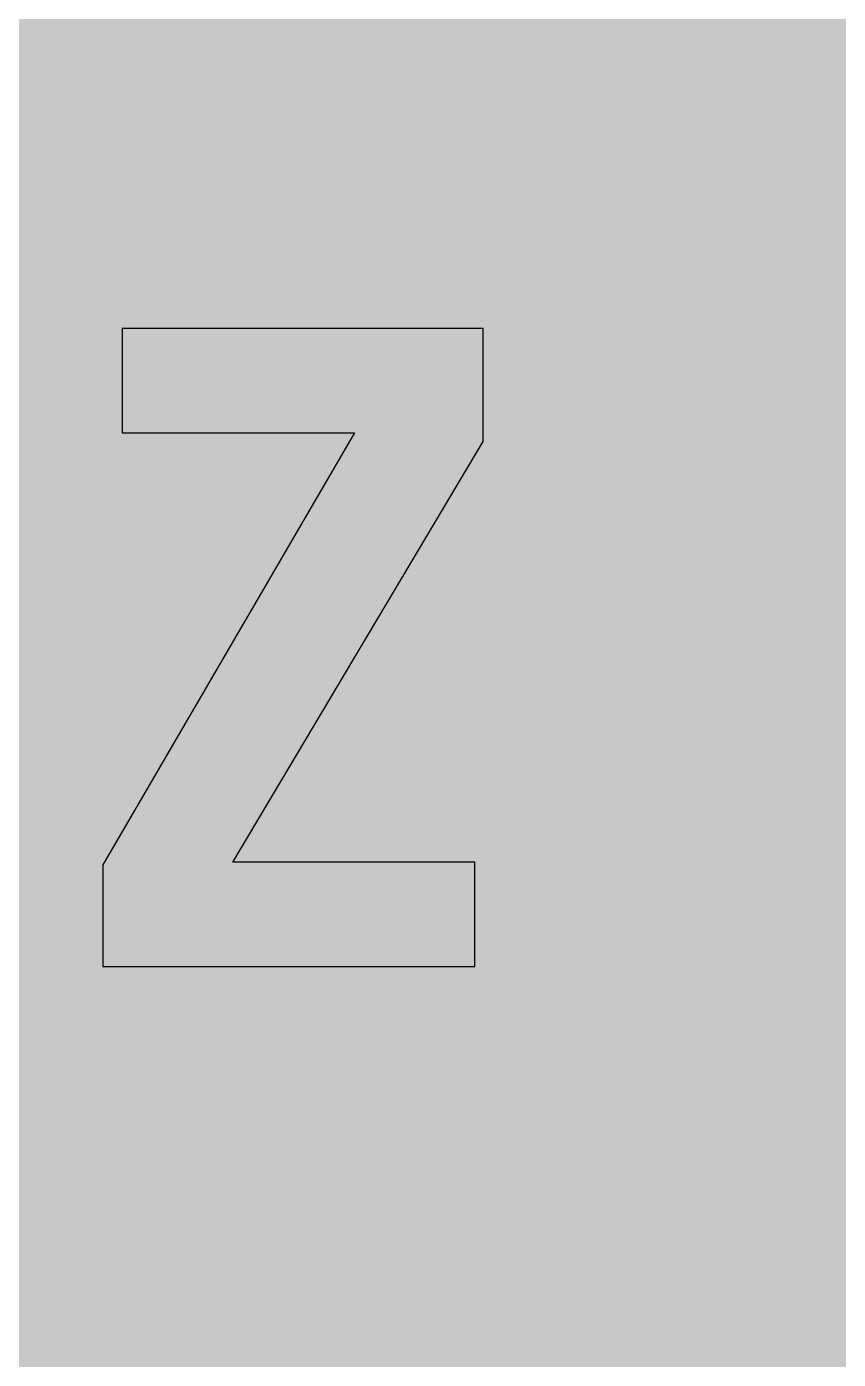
# Model space of a CAD drawing. Header units: millimetres. Extents: x 0 to 212, y 0 to 116.
# Drawn here: x 134.98 to 158.3, y 58.26 to 96.57 of the extents above; entities that cross this region are included whole.
import ezdxf

# ---------------------------------------------------------------- set-up
doc = ezdxf.new("R2010")
doc.units = ezdxf.units.MM

msp = doc.modelspace()

# ---------------------------------------------------------------- hatches: boundary and pattern name
for color, points in [(254, [(14.1633, 0.0536), (13.9878, 0.0533), (13.8125, 0.0559), (13.6373, 0.061), (13.462, 0.0686), (13.2893, 0.0787), (13.114, 0.0914), (12.9413, 0.1041), (12.7686, 0.1219), (12.5959, 0.1397), (12.4231, 0.16), (12.2504, 0.1829), (12.0777, 0.2057), (11.9075, 0.2337), (11.7373, 0.2616), (11.5672, 0.2921), (11.397, 0.3251), (11.2268, 0.3607), (11.0592, 0.3988), (10.8915, 0.4369), (10.7239, 0.4775), (10.5562, 0.5207), (10.3886, 0.5664), (10.2235, 0.6121), (10.0584, 0.6629), (9.8933, 0.7137), (9.7307, 0.7671), (9.5682, 0.8204), (9.4056, 0.8788), (9.2431, 0.9373), (9.083, 0.9982), (8.923, 1.0617), (8.763, 1.1252), (8.6055, 1.1938), (8.4455, 1.2624), (8.2906, 1.331), (8.1331, 1.4046), (7.9781, 1.4783), (7.8232, 1.5545), (7.6708, 1.6332), (7.5184, 1.7145), (7.366, 1.7958), (7.2161, 1.8796), (7.0663, 1.966), (6.919, 2.0523), (6.7716, 2.1438), (6.6243, 2.2352), (6.4795, 2.3266), (6.3348, 2.4232), (6.19, 2.5197), (6.0477, 2.6187), (5.908, 2.7178), (5.7683, 2.8194), (5.6286, 2.9235), (5.4915, 3.0302), (5.3543, 3.1369), (5.2197, 3.2461), (5.0851, 3.3579), (4.953, 3.4722), (4.8209, 3.5865), (4.6914, 3.7033), (4.5644, 3.8202), (4.4348, 3.9395), (4.3104, 4.0615), (4.1859, 4.1859), (4.0615, 4.3104), (3.9395, 4.4348), (3.8202, 4.5618), (3.7033, 4.6914), (3.5865, 4.8209), (3.4722, 4.953), (3.3579, 5.0851), (3.2487, 5.2197), (3.1369, 5.3543), (3.0302, 5.4915), (2.9235, 5.6286), (2.8194, 5.7683), (2.7178, 5.908), (2.6187, 6.0477), (2.5197, 6.19), (2.4232, 6.3348), (2.3266, 6.477), (2.2352, 6.6243), (2.1438, 6.7691), (2.0523, 6.919), (1.966, 7.0663), (1.8796, 7.2161), (1.7958, 7.366), (1.7145, 7.5184), (1.6332, 7.6708), (1.5545, 7.8232), (1.4783, 7.9781), (1.4046, 8.1331), (1.331, 8.2906), (1.2598, 8.4455), (1.1913, 8.603), (1.1252, 8.763), (1.0592, 8.923), (0.9982, 9.083), (0.9373, 9.2431), (0.8763, 9.4056), (0.8204, 9.5682), (0.7645, 9.7307), (0.7112, 9.8933), (0.6604, 10.0584), (0.6121, 10.2235), (0.5639, 10.3911), (0.5207, 10.5562), (0.4775, 10.7239), (0.4343, 10.8915), (0.3962, 11.0592), (0.3607, 11.2268), (0.3251, 11.397), (0.2921, 11.5672), (0.2616, 11.7373), (0.2311, 11.9075), (0.2057, 12.0802), (0.1803, 12.2504), (0.1575, 12.4231), (0.1372, 12.5959), (0.1194, 12.7686), (0.1041, 12.9413), (0.0889, 13.1166), (0.0787, 13.2893), (0.0686, 13.4645), (0.061, 13.6373), (0.0559, 13.8125), (0.0508, 13.9878), (0.0508, 14.163), (0.0522, 102.3592), (0.0508, 102.5322), (0.0559, 102.7074), (0.061, 102.8827), (0.0686, 103.058), (0.0787, 103.2307), (0.0889, 103.4059), (0.1041, 103.5787), (0.1194, 103.7514), (0.1372, 103.9241), (0.1575, 104.0968), (0.1803, 104.2695), (0.2057, 104.4423), (0.2311, 104.6124), (0.2616, 104.7826), (0.2921, 104.9528), (0.3251, 105.123), (0.3607, 105.2932), (0.3962, 105.4608), (0.4343, 105.6284), (0.4775, 105.7961), (0.5207, 105.9637), (0.5639, 106.1314), (0.6121, 106.2965), (0.6604, 106.4616), (0.7112, 106.6267), (0.7645, 106.7892), (0.8204, 106.9518), (0.8763, 107.1143), (0.9373, 107.2769), (0.9982, 107.4369), (1.0592, 107.5969), (1.1252, 107.757), (1.1913, 107.9144), (1.2598, 108.0745), (1.331, 108.2294), (1.4046, 108.3869), (1.4783, 108.5418), (1.5545, 108.6968), (1.6332, 108.8492), (1.7145, 109.0016), (1.7958, 109.154), (1.8796, 109.3038), (1.966, 109.4537), (2.0523, 109.601), (2.1438, 109.7483), (2.2352, 109.8956), (2.3266, 110.0404), (2.4232, 110.1852), (2.5197, 110.33), (2.6187, 110.4722), (2.7178, 110.6119), (2.8194, 110.7516), (2.9235, 110.8913), (3.0302, 111.0285), (3.1369, 111.1656), (3.2487, 111.3003), (3.3579, 111.4349), (3.4722, 111.567), (3.5865, 111.699), (3.7033, 111.8286), (3.8202, 111.9556), (3.9395, 112.0851), (4.0615, 112.2096), (4.1859, 112.334), (4.3104, 112.4585), (4.4348, 112.5804), (4.5644, 112.6998), (4.6914, 112.8166), (4.8209, 112.9335), (4.953, 113.0478), (5.0851, 113.1621), (5.2197, 113.2713), (5.3543, 113.3831), (5.4915, 113.4897), (5.6286, 113.5964), (5.7683, 113.7006), (5.908, 113.8022), (6.0477, 113.9012), (6.19, 114.0003), (6.3348, 114.0968), (6.4795, 114.1933), (6.6243, 114.2848), (6.7716, 114.3762), (6.919, 114.4676), (7.0663, 114.554), (7.2161, 114.6404), (7.366, 114.7242), (7.5184, 114.8055), (7.6708, 114.8867), (7.8232, 114.9655), (7.9781, 115.0417), (8.1331, 115.1153), (8.2906, 115.189), (8.4455, 115.2601), (8.6055, 115.3287), (8.763, 115.3947), (8.923, 115.4608), (9.083, 115.5217), (9.2431, 115.5827), (9.4056, 115.6437), (9.5682, 115.6995), (9.7307, 115.7554), (9.8933, 115.8088), (10.0584, 115.8596), (10.2235, 115.9078), (10.3886, 115.9561), (10.5562, 115.9993), (10.7239, 116.0424), (10.8915, 116.0856), (11.0592, 116.1237), (11.2268, 116.1593), (11.397, 116.1948), (11.5672, 116.2279), (11.7373, 116.2583), (11.9075, 116.2888), (12.0777, 116.3142), (12.2504, 116.3396), (12.4231, 116.3625), (12.5959, 116.3828), (12.7686, 116.4006), (12.9413, 116.4158), (13.114, 116.4311), (13.2893, 116.4412), (13.462, 116.4514), (13.6373, 116.459), (13.8125, 116.4641), (13.9878, 116.4692), (14.163, 116.4692), (197.6078, 116.4703), (197.7822, 116.4692), (197.9574, 116.4641), (198.1327, 116.459), (198.3054, 116.4514), (198.4807, 116.4412), (198.6534, 116.4311), (198.8287, 116.4158), (199.0014, 116.4006), (199.1741, 116.3828), (199.3468, 116.3625), (199.5195, 116.3396), (199.6897, 116.3142), (199.8624, 116.2888), (200.0326, 116.2583), (200.2028, 116.2279), (200.373, 116.1948), (200.5432, 116.1593), (200.7108, 116.1237), (200.8784, 116.0856), (201.0461, 116.0424), (201.2137, 115.9993), (201.3788, 115.9561), (201.5465, 115.9078), (201.7116, 115.8596), (201.8767, 115.8088), (202.0392, 115.7554), (202.2018, 115.6995), (202.3643, 115.6437), (202.5269, 115.5827), (202.6869, 115.5217), (202.8469, 115.4608), (203.007, 115.3947), (203.167, 115.3287), (203.3245, 115.2601), (203.4794, 115.189), (203.6369, 115.1153), (203.7918, 115.0417), (203.9468, 114.9655), (204.0992, 114.8867), (204.2516, 114.8055), (204.404, 114.7242), (204.5538, 114.6404), (204.7037, 114.554), (204.8535, 114.4676), (205.0009, 114.3762), (205.1456, 114.2848), (205.293, 114.1933), (205.4352, 114.0968), (205.58, 114.0003), (205.7222, 113.9012), (205.8619, 113.8022), (206.0016, 113.7006), (206.1413, 113.5964), (206.2785, 113.4897), (206.4156, 113.3831), (206.5503, 113.2713), (206.6849, 113.1621), (206.817, 113.0478), (206.949, 112.9335), (207.0786, 112.8166), (207.2081, 112.6998), (207.3351, 112.5804), (207.4596, 112.4585), (207.584, 112.334), (207.7085, 112.2096), (207.8304, 112.0851), (207.9498, 111.9556), (208.0666, 111.8286), (208.1835, 111.699), (208.2978, 111.567), (208.4121, 111.4349), (208.5238, 111.3003), (208.6331, 111.1656), (208.7397, 111.0285), (208.8464, 110.8913), (208.9506, 110.7516), (209.0522, 110.6119), (209.1512, 110.4722), (209.2503, 110.33), (209.3468, 110.1852), (209.4433, 110.0404), (209.5348, 109.8956), (209.6262, 109.7483), (209.7176, 109.601), (209.804, 109.4537), (209.8904, 109.3038), (209.9742, 109.154), (210.0555, 109.0016), (210.1367, 108.8492), (210.2155, 108.6968), (210.2917, 108.5418), (210.3653, 108.3869), (210.439, 108.2294), (210.5076, 108.0745), (210.5762, 107.9144), (210.6447, 107.757), (210.7082, 107.5969), (210.7717, 107.4369), (210.8327, 107.2769), (210.8911, 107.1143), (210.9495, 106.9518), (211.0029, 106.7892), (211.0562, 106.6267), (211.107, 106.4616), (211.1578, 106.2965), (211.2035, 106.1314), (211.2493, 105.9637), (211.2924, 105.7961), (211.3331, 105.6284), (211.3712, 105.4608), (211.4093, 105.2932), (211.4448, 105.123), (211.4779, 104.9528), (211.5083, 104.7826), (211.5363, 104.6124), (211.5642, 104.4423), (211.5871, 104.2695), (211.6099, 104.0968), (211.6303, 103.9241), (211.648, 103.7514), (211.6658, 103.5787), (211.6785, 103.4059), (211.6912, 103.2307), (211.7014, 103.058), (211.709, 102.8827), (211.7141, 102.7074), (211.7166, 102.5322), (211.7166, 102.3569), (211.7189, 14.1647), (211.7166, 13.9878), (211.7141, 13.8125), (211.709, 13.6373), (211.7014, 13.4645), (211.6912, 13.2893), (211.6785, 13.1166), (211.6658, 12.9413), (211.648, 12.7686), (211.6303, 12.5959), (211.6099, 12.4231), (211.5871, 12.2504), (211.5642, 12.0802), (211.5363, 11.9075), (211.5083, 11.7373), (211.4779, 11.5672), (211.4448, 11.397), (211.4093, 11.2268), (211.3712, 11.0592), (211.3331, 10.8915), (211.2924, 10.7239), (211.2493, 10.5562), (211.2035, 10.3911), (211.1578, 10.2235), (211.107, 10.0584), (211.0562, 9.8933), (211.0029, 9.7307), (210.9495, 9.5682), (210.8911, 9.4056), (210.8327, 9.2431), (210.7717, 9.083), (210.7082, 8.923), (210.6447, 8.763), (210.5762, 8.603), (210.5076, 8.4455), (210.439, 8.2906), (210.3653, 8.1331), (210.2917, 7.9781), (210.2155, 7.8232), (210.1367, 7.6708), (210.0555, 7.5184), (209.9742, 7.366), (209.8904, 7.2161), (209.804, 7.0663), (209.7176, 6.919), (209.6262, 6.7691), (209.5348, 6.6243), (209.4433, 6.477), (209.3468, 6.3348), (209.2503, 6.19), (209.1512, 6.0477), (209.0522, 5.908), (208.9506, 5.7683), (208.8464, 5.6286), (208.7397, 5.4915), (208.6331, 5.3543), (208.5238, 5.2197), (208.4121, 5.0851), (208.2978, 4.953), (208.1835, 4.8209), (208.0666, 4.6914), (207.9498, 4.5618), (207.8304, 4.4348), (207.7085, 4.3104), (207.584, 4.1859), (207.4596, 4.0615), (207.3351, 3.9395), (207.2081, 3.8202), (207.0786, 3.7033), (206.949, 3.5865), (206.817, 3.4722), (206.6849, 3.3579), (206.5503, 3.2461), (206.4156, 3.1369), (206.2785, 3.0302), (206.1413, 2.9235), (206.0016, 2.8194), (205.8619, 2.7178), (205.7222, 2.6187), (205.58, 2.5197), (205.4352, 2.4232), (205.293, 2.3266), (205.1456, 2.2352), (205.0009, 2.1438), (204.8535, 2.0523), (204.7037, 1.966), (204.5538, 1.8796), (204.404, 1.7958), (204.2516, 1.7145), (204.0992, 1.6332), (203.9468, 1.5545), (203.7918, 1.4783), (203.6369, 1.4046), (203.4794, 1.331), (203.3245, 1.2624), (203.167, 1.1938), (203.007, 1.1252), (202.8469, 1.0617), (202.6869, 0.9982), (202.5269, 0.9373), (202.3643, 0.8788), (202.2018, 0.8204), (202.0392, 0.7671), (201.8767, 0.7137), (201.7116, 0.6629), (201.5465, 0.6121), (201.3788, 0.5664), (201.2137, 0.5207), (201.0461, 0.4775), (200.8784, 0.4369), (200.7108, 0.3988), (200.5432, 0.3607), (200.373, 0.3251), (200.2028, 0.2921), (200.0326, 0.2616), (199.8624, 0.2337), (199.6897, 0.2057), (199.5195, 0.1829), (199.3468, 0.16), (199.1741, 0.1397), (199.0014, 0.1219), (198.8287, 0.1041), (198.6534, 0.0914), (198.4807, 0.0787), (198.3054, 0.0686), (198.1327, 0.061), (197.9574, 0.0559), (197.7822, 0.0533), (197.6069, 0.0533)]), (59, [(148.0965, 84.6483), (148.0965, 87.8939), (137.7237, 87.8939), (137.7237, 84.8967), (144.3923, 84.8967), (137.1604, 72.4775), (137.1604, 69.5508), (147.8499, 69.5508), (147.8499, 72.5495), (140.8987, 72.5495)])]:
    msp.add_hatch(color=color).paths.add_polyline_path(points)
h = msp.add_hatch(color=59)
h.paths.add_polyline_path([(150.2131, 87.8939), (150.2131, 85.0731), (152.3298, 85.0731), (152.3298, 69.5508), (155.7874, 69.5508), (155.7874, 87.8939)])
edge = h.paths.add_edge_path(flags=16)
edge.add_line((151.6585, 93.6801), (151.6583, 93.6142))
edge.add_line((151.6583, 93.6142), (151.6609, 93.5507))
edge.add_line((151.6609, 93.5507), (151.6634, 93.4872))
edge.add_line((151.6634, 93.4872), (151.6685, 93.4263))
edge.add_line((151.6685, 93.4263), (151.6761, 93.3628))
edge.add_line((151.6761, 93.3628), (151.6837, 93.3018))
edge.add_line((151.6837, 93.3018), (151.6939, 93.2409))
edge.add_line((151.6939, 93.2409), (151.704, 93.1799))
edge.add_line((151.704, 93.1799), (151.7167, 93.1215))
edge.add_line((151.7167, 93.1215), (151.7294, 93.0631))
edge.add_line((151.7294, 93.0631), (151.7447, 93.0046))
edge.add_line((151.7447, 93.0046), (151.7599, 92.9462))
edge.add_line((151.7599, 92.9462), (151.7777, 92.8903))
edge.add_line((151.7777, 92.8903), (151.798, 92.8345))
edge.add_line((151.798, 92.8345), (151.8183, 92.7786))
edge.add_line((151.8183, 92.7786), (151.8387, 92.7227))
edge.add_line((151.8387, 92.7227), (151.8615, 92.6694))
edge.add_line((151.8615, 92.6694), (151.8844, 92.616))
edge.add_line((151.8844, 92.616), (151.9098, 92.5627))
edge.add_line((151.9098, 92.5627), (151.9377, 92.5119))
edge.add_line((151.9377, 92.5119), (151.9631, 92.4611))
edge.add_line((151.9631, 92.4611), (151.9936, 92.4128))
edge.add_line((151.9936, 92.4128), (152.0215, 92.362))
edge.add_line((152.0215, 92.362), (152.0546, 92.3138))
edge.add_line((152.0546, 92.3138), (152.085, 92.268))
edge.add_line((152.085, 92.268), (152.1181, 92.2223))
edge.add_line((152.1181, 92.2223), (152.1536, 92.1766))
edge.add_line((152.1536, 92.1766), (152.1892, 92.1309))
edge.add_line((152.1892, 92.1309), (152.2247, 92.0877))
edge.add_line((152.2247, 92.0877), (152.2628, 92.0445))
edge.add_line((152.2628, 92.0445), (152.3009, 92.0039))
edge.add_line((152.3009, 92.0039), (152.3416, 91.9632))
edge.add_line((152.3416, 91.9632), (152.3822, 91.9226))
edge.add_line((152.3822, 91.9226), (152.4229, 91.8845))
edge.add_line((152.4229, 91.8845), (152.466, 91.8464))
edge.add_line((152.466, 91.8464), (152.5092, 91.8108))
edge.add_line((152.5092, 91.8108), (152.5549, 91.7753))
edge.add_line((152.5549, 91.7753), (152.6007, 91.7423))
edge.add_line((152.6007, 91.7423), (152.6464, 91.7067))
edge.add_line((152.6464, 91.7067), (152.6921, 91.6762))
edge.add_line((152.6921, 91.6762), (152.7404, 91.6457))
edge.add_line((152.7404, 91.6457), (152.7912, 91.6153))
edge.add_line((152.7912, 91.6153), (152.8394, 91.5873))
edge.add_line((152.8394, 91.5873), (152.8902, 91.5594))
edge.add_line((152.8902, 91.5594), (152.941, 91.5314))
edge.add_line((152.941, 91.5314), (152.9944, 91.5086))
edge.add_line((152.9944, 91.5086), (153.0477, 91.4832))
edge.add_line((153.0477, 91.4832), (153.101, 91.4603))
edge.add_line((153.101, 91.4603), (153.1569, 91.44))
edge.add_line((153.1569, 91.44), (153.2103, 91.4197))
edge.add_line((153.2103, 91.4197), (153.2687, 91.3994))
edge.add_line((153.2687, 91.3994), (153.3246, 91.3841))
edge.add_line((153.3246, 91.3841), (153.383, 91.3663))
edge.add_line((153.383, 91.3663), (153.4389, 91.3511))
edge.add_line((153.4389, 91.3511), (153.4998, 91.3384))
edge.add_line((153.4998, 91.3384), (153.5582, 91.3257))
edge.add_line((153.5582, 91.3257), (153.6192, 91.3155))
edge.add_line((153.6192, 91.3155), (153.6802, 91.3054))
edge.add_line((153.6802, 91.3054), (153.7411, 91.2978))
edge.add_line((153.7411, 91.2978), (153.8021, 91.2927))
edge.add_line((153.8021, 91.2927), (153.8656, 91.2851))
edge.add_line((153.8656, 91.2851), (153.9291, 91.2825))
edge.add_line((153.9291, 91.2825), (153.9926, 91.28))
edge.add_line((153.9926, 91.28), (154.0561, 91.28))
edge.add_line((154.0561, 91.28), (154.1196, 91.28))
edge.add_line((154.1196, 91.28), (154.1856, 91.2825))
edge.add_line((154.1856, 91.2825), (154.2466, 91.2851))
edge.add_line((154.2466, 91.2851), (154.3101, 91.2927))
edge.add_line((154.3101, 91.2927), (154.3736, 91.2978))
edge.add_line((154.3736, 91.2978), (154.4345, 91.3054))
edge.add_line((154.4345, 91.3054), (154.4955, 91.3155))
edge.add_line((154.4955, 91.3155), (154.5539, 91.3257))
edge.add_line((154.5539, 91.3257), (154.6149, 91.3384))
edge.add_line((154.6149, 91.3384), (154.6733, 91.3511))
edge.add_line((154.6733, 91.3511), (154.7317, 91.3663))
edge.add_line((154.7317, 91.3663), (154.7901, 91.3841))
edge.add_line((154.7901, 91.3841), (154.846, 91.3994))
edge.add_line((154.846, 91.3994), (154.9019, 91.4197))
edge.add_line((154.9019, 91.4197), (154.9578, 91.44))
edge.add_line((154.9578, 91.44), (155.0111, 91.4603))
edge.add_line((155.0111, 91.4603), (155.067, 91.4832))
edge.add_line((155.067, 91.4832), (155.1203, 91.5086))
edge.add_line((155.1203, 91.5086), (155.1711, 91.5314))
edge.add_line((155.1711, 91.5314), (155.2219, 91.5594))
edge.add_line((155.2219, 91.5594), (155.2727, 91.5873))
edge.add_line((155.2727, 91.5873), (155.3235, 91.6153))
edge.add_line((155.3235, 91.6153), (155.3718, 91.6457))
edge.add_line((155.3718, 91.6457), (155.4201, 91.6762))
edge.add_line((155.4201, 91.6762), (155.4683, 91.7067))
edge.add_line((155.4683, 91.7067), (155.514, 91.7423))
edge.add_line((155.514, 91.7423), (155.5598, 91.7753))
edge.add_line((155.5598, 91.7753), (155.6029, 91.8108))
edge.add_line((155.6029, 91.8108), (155.6487, 91.8464))
edge.add_line((155.6487, 91.8464), (155.6893, 91.8845))
edge.add_line((155.6893, 91.8845), (155.7325, 91.9226))
edge.add_line((155.7325, 91.9226), (155.7731, 91.9632))
edge.add_line((155.7731, 91.9632), (155.8112, 92.0039))
edge.add_line((155.8112, 92.0039), (155.8493, 92.0445))
edge.add_line((155.8493, 92.0445), (155.8874, 92.0877))
edge.add_line((155.8874, 92.0877), (155.9255, 92.1309))
edge.add_line((155.9255, 92.1309), (155.9611, 92.1766))
edge.add_line((155.9611, 92.1766), (155.9941, 92.2223))
edge.add_line((155.9941, 92.2223), (156.0271, 92.268))
edge.add_line((156.0271, 92.268), (156.0601, 92.3138))
edge.add_line((156.0601, 92.3138), (156.0906, 92.362))
edge.add_line((156.0906, 92.362), (156.1211, 92.4128))
edge.add_line((156.1211, 92.4128), (156.149, 92.4611))
edge.add_line((156.149, 92.4611), (156.177, 92.5119))
edge.add_line((156.177, 92.5119), (156.2024, 92.5627))
edge.add_line((156.2024, 92.5627), (156.2278, 92.616))
edge.add_line((156.2278, 92.616), (156.2506, 92.6694))
edge.add_line((156.2506, 92.6694), (156.2735, 92.7227))
edge.add_line((156.2735, 92.7227), (156.2964, 92.7786))
edge.add_line((156.2964, 92.7786), (156.3167, 92.8345))
edge.add_line((156.3167, 92.8345), (156.3345, 92.8903))
edge.add_line((156.3345, 92.8903), (156.3522, 92.9462))
edge.add_line((156.3522, 92.9462), (156.3675, 93.0046))
edge.add_line((156.3675, 93.0046), (156.3827, 93.0631))
edge.add_line((156.3827, 93.0631), (156.398, 93.1215))
edge.add_line((156.398, 93.1215), (156.4081, 93.1799))
edge.add_line((156.4081, 93.1799), (156.4208, 93.2409))
edge.add_line((156.4208, 93.2409), (156.4284, 93.3018))
edge.add_line((156.4284, 93.3018), (156.4361, 93.3628))
edge.add_line((156.4361, 93.3628), (156.4437, 93.4263))
edge.add_line((156.4437, 93.4263), (156.4488, 93.4872))
edge.add_line((156.4488, 93.4872), (156.4538, 93.5507))
edge.add_line((156.4538, 93.5507), (156.4538, 93.6142))
edge.add_line((156.4538, 93.6142), (156.4564, 93.6777))
edge.add_line((156.4564, 93.6777), (156.4538, 93.7438))
edge.add_line((156.4538, 93.7438), (156.4538, 93.8073))
edge.add_line((156.4538, 93.8073), (156.4488, 93.8708))
edge.add_line((156.4488, 93.8708), (156.4437, 93.9317))
edge.add_line((156.4437, 93.9317), (156.4361, 93.9952))
edge.add_line((156.4361, 93.9952), (156.4284, 94.0562))
edge.add_line((156.4284, 94.0562), (156.4208, 94.1172))
edge.add_line((156.4208, 94.1172), (156.4081, 94.1756))
edge.add_line((156.4081, 94.1756), (156.398, 94.2365))
edge.add_line((156.398, 94.2365), (156.3827, 94.295))
edge.add_line((156.3827, 94.295), (156.3675, 94.3534))
edge.add_line((156.3675, 94.3534), (156.3522, 94.4118))
edge.add_line((156.3522, 94.4118), (156.3345, 94.4677))
edge.add_line((156.3345, 94.4677), (156.3167, 94.5236))
edge.add_line((156.3167, 94.5236), (156.2964, 94.5794))
edge.add_line((156.2964, 94.5794), (156.2735, 94.6328))
edge.add_line((156.2735, 94.6328), (156.2506, 94.6887))
edge.add_line((156.2506, 94.6887), (156.2278, 94.7395))
edge.add_line((156.2278, 94.7395), (156.2024, 94.7928))
edge.add_line((156.2024, 94.7928), (156.177, 94.8436))
edge.add_line((156.177, 94.8436), (156.149, 94.8944))
edge.add_line((156.149, 94.8944), (156.1211, 94.9452))
edge.add_line((156.1211, 94.9452), (156.0906, 94.9935))
edge.add_line((156.0906, 94.9935), (156.0601, 95.0417))
edge.add_line((156.0601, 95.0417), (156.0271, 95.09))
edge.add_line((156.0271, 95.09), (155.9941, 95.1357))
edge.add_line((155.9941, 95.1357), (155.9611, 95.1814))
edge.add_line((155.9611, 95.1814), (155.9255, 95.2246))
edge.add_line((155.9255, 95.2246), (155.8874, 95.2678))
edge.add_line((155.8874, 95.2678), (155.8493, 95.311))
edge.add_line((155.8493, 95.311), (155.8112, 95.3516))
edge.add_line((155.8112, 95.3516), (155.7731, 95.3922))
edge.add_line((155.7731, 95.3922), (155.7325, 95.4329))
edge.add_line((155.7325, 95.4329), (155.6893, 95.471))
edge.add_line((155.6893, 95.471), (155.6487, 95.5091))
edge.add_line((155.6487, 95.5091), (155.6029, 95.5446))
edge.add_line((155.6029, 95.5446), (155.5598, 95.5802))
edge.add_line((155.5598, 95.5802), (155.514, 95.6158))
edge.add_line((155.514, 95.6158), (155.4683, 95.6488))
edge.add_line((155.4683, 95.6488), (155.4201, 95.6818))
edge.add_line((155.4201, 95.6818), (155.3718, 95.7123))
edge.add_line((155.3718, 95.7123), (155.3235, 95.7402))
edge.add_line((155.3235, 95.7402), (155.2727, 95.7707))
edge.add_line((155.2727, 95.7707), (155.2219, 95.7986))
edge.add_line((155.2219, 95.7986), (155.1711, 95.824))
edge.add_line((155.1711, 95.824), (155.1203, 95.8494))
edge.add_line((155.1203, 95.8494), (155.067, 95.8723))
edge.add_line((155.067, 95.8723), (155.0111, 95.8952))
edge.add_line((155.0111, 95.8952), (154.9578, 95.918))
edge.add_line((154.9578, 95.918), (154.9019, 95.9358))
edge.add_line((154.9019, 95.9358), (154.846, 95.9561))
edge.add_line((154.846, 95.9561), (154.7901, 95.9739))
edge.add_line((154.7901, 95.9739), (154.7317, 95.9891))
edge.add_line((154.7317, 95.9891), (154.6733, 96.0044))
edge.add_line((154.6733, 96.0044), (154.6149, 96.0171))
edge.add_line((154.6149, 96.0171), (154.5539, 96.0298))
edge.add_line((154.5539, 96.0298), (154.4955, 96.0399))
edge.add_line((154.4955, 96.0399), (154.4345, 96.0501))
edge.add_line((154.4345, 96.0501), (154.3736, 96.0577))
edge.add_line((154.3736, 96.0577), (154.3101, 96.0653))
edge.add_line((154.3101, 96.0653), (154.2466, 96.0704))
edge.add_line((154.2466, 96.0704), (154.1856, 96.073))
edge.add_line((154.1856, 96.073), (154.1196, 96.0755))
edge.add_line((154.1196, 96.0755), (154.0561, 96.0755))
edge.add_line((154.0561, 96.0755), (153.9926, 96.0755))
edge.add_line((153.9926, 96.0755), (153.9291, 96.073))
edge.add_line((153.9291, 96.073), (153.8656, 96.0704))
edge.add_line((153.8656, 96.0704), (153.8021, 96.0653))
edge.add_line((153.8021, 96.0653), (153.7411, 96.0577))
edge.add_line((153.7411, 96.0577), (153.6802, 96.0501))
edge.add_line((153.6802, 96.0501), (153.6192, 96.0399))
edge.add_line((153.6192, 96.0399), (153.5582, 96.0298))
edge.add_line((153.5582, 96.0298), (153.4998, 96.0171))
edge.add_line((153.4998, 96.0171), (153.4389, 96.0044))
edge.add_line((153.4389, 96.0044), (153.383, 95.9891))
edge.add_line((153.383, 95.9891), (153.3246, 95.9739))
edge.add_line((153.3246, 95.9739), (153.2687, 95.9561))
edge.add_line((153.2687, 95.9561), (153.2103, 95.9358))
edge.add_line((153.2103, 95.9358), (153.1569, 95.918))
edge.add_line((153.1569, 95.918), (153.101, 95.8952))
edge.add_line((153.101, 95.8952), (153.0477, 95.8723))
edge.add_line((153.0477, 95.8723), (152.9944, 95.8494))
edge.add_line((152.9944, 95.8494), (152.941, 95.824))
edge.add_line((152.941, 95.824), (152.8902, 95.7986))
edge.add_line((152.8902, 95.7986), (152.8394, 95.7707))
edge.add_line((152.8394, 95.7707), (152.7912, 95.7402))
edge.add_line((152.7912, 95.7402), (152.7404, 95.7123))
edge.add_line((152.7404, 95.7123), (152.6921, 95.6818))
edge.add_line((152.6921, 95.6818), (152.6464, 95.6488))
edge.add_line((152.6464, 95.6488), (152.6007, 95.6158))
edge.add_line((152.6007, 95.6158), (152.5549, 95.5802))
edge.add_line((152.5549, 95.5802), (152.5092, 95.5446))
edge.add_line((152.5092, 95.5446), (152.466, 95.5091))
edge.add_line((152.466, 95.5091), (152.4229, 95.471))
edge.add_line((152.4229, 95.471), (152.3822, 95.4329))
edge.add_line((152.3822, 95.4329), (152.3416, 95.3922))
edge.add_line((152.3416, 95.3922), (152.3009, 95.3516))
edge.add_line((152.3009, 95.3516), (152.2628, 95.311))
edge.add_line((152.2628, 95.311), (152.2247, 95.2678))
edge.add_line((152.2247, 95.2678), (152.1892, 95.2246))
edge.add_line((152.1892, 95.2246), (152.1536, 95.1814))
edge.add_line((152.1536, 95.1814), (152.1181, 95.1357))
edge.add_line((152.1181, 95.1357), (152.085, 95.09))
edge.add_line((152.085, 95.09), (152.0546, 95.0417))
edge.add_line((152.0546, 95.0417), (152.0215, 94.9935))
edge.add_line((152.0215, 94.9935), (151.9936, 94.9452))
edge.add_line((151.9936, 94.9452), (151.9631, 94.8944))
edge.add_line((151.9631, 94.8944), (151.9377, 94.8436))
edge.add_line((151.9377, 94.8436), (151.9098, 94.7928))
edge.add_line((151.9098, 94.7928), (151.8844, 94.7395))
edge.add_line((151.8844, 94.7395), (151.8615, 94.6887))
edge.add_line((151.8615, 94.6887), (151.8387, 94.6328))
edge.add_line((151.8387, 94.6328), (151.8183, 94.5794))
edge.add_line((151.8183, 94.5794), (151.798, 94.5236))
edge.add_line((151.798, 94.5236), (151.7777, 94.4677))
edge.add_line((151.7777, 94.4677), (151.7599, 94.4118))
edge.add_line((151.7599, 94.4118), (151.7447, 94.3534))
edge.add_line((151.7447, 94.3534), (151.7294, 94.295))
edge.add_line((151.7294, 94.295), (151.7167, 94.2365))
edge.add_line((151.7167, 94.2365), (151.704, 94.1756))
edge.add_line((151.704, 94.1756), (151.6939, 94.1172))
edge.add_line((151.6939, 94.1172), (151.6837, 94.0562))
edge.add_line((151.6837, 94.0562), (151.6761, 93.9952))
edge.add_line((151.6761, 93.9952), (151.6685, 93.9317))
edge.add_line((151.6685, 93.9317), (151.6634, 93.8708))
edge.add_line((151.6634, 93.8708), (151.6609, 93.8073))
edge.add_line((151.6609, 93.8073), (151.6583, 93.7438))
edge.add_line((151.6583, 93.7438), (151.6583, 93.6777))

# ---------------------------------------------------------------- linework, layer by layer
at = {"color": 59}
msp.add_lwpolyline([(148.0965, 84.6483), (148.0965, 87.8939), (137.7237, 87.8939), (137.7237, 84.8967), (144.3923, 84.8967), (137.1604, 72.4775), (137.1604, 69.5508), (147.8499, 69.5508), (147.8499, 72.5495), (140.8987, 72.5495), (148.0965, 84.6483)], dxfattribs=at)

doc.saveas('drawing.dxf')
